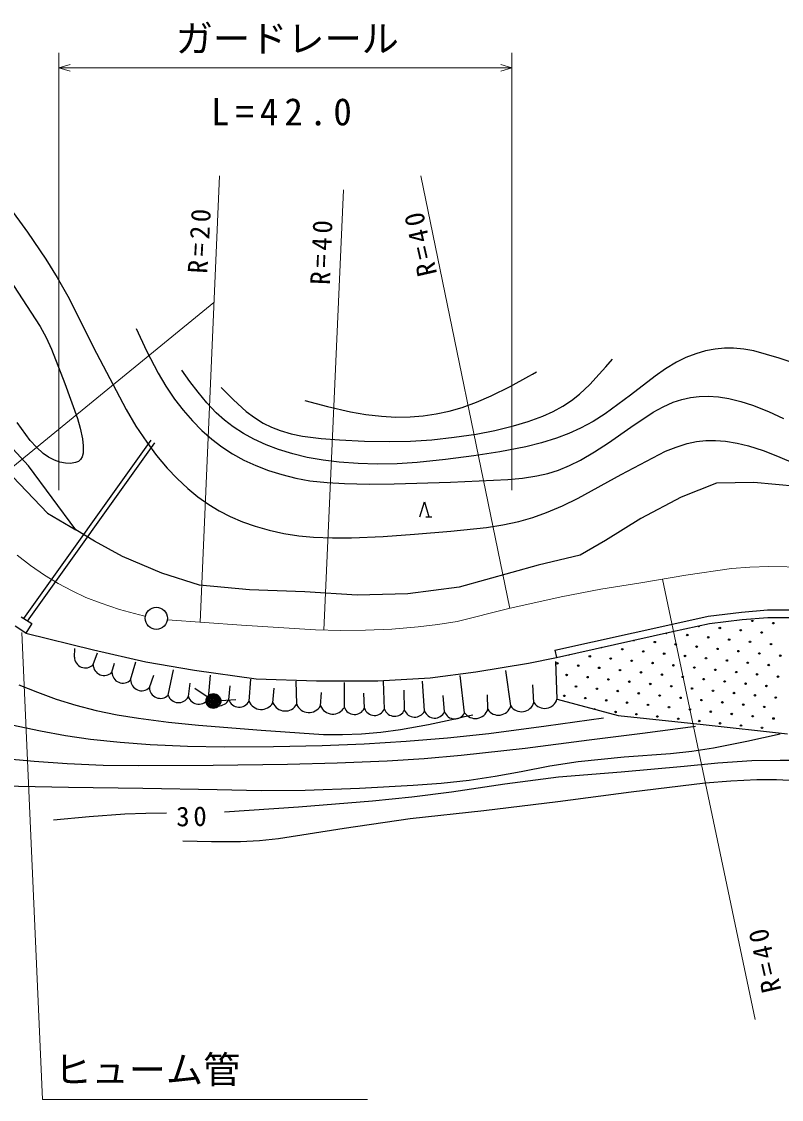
# Model space of a CAD drawing. Units: millimetres, scale not verified. Extents: x 40000 to 680000, y 20000 to 380000.
# Drawn here: x 412428 to 463517, y 259447 to 331867 of the extents above; entities that cross this region are included whole.
import ezdxf
from ezdxf.enums import TextEntityAlignment as Align

# ---------------------------------------------------------------- set-up
doc = ezdxf.new("R2010")
doc.units = ezdxf.units.MM
doc.header["$LTSCALE"] = 1000
doc.linetypes.add('CHAIN', pattern=[18.5, 12, -1.5, 3.5, -1.5])
for name, color, linetype, lineweight in [('M-BGD', 7, 'Continuous', 25), ('M-BMK', 2, 'CHAIN', 13), ('M-BMK-SRVR', 3, 'Continuous', 25), ('M-STR-HTXT', 7, 'Continuous', 13)]:
    doc.layers.add(name, color=color, linetype=linetype, lineweight=lineweight)
doc.styles.add('ＭＳ ゴシック', font='')
doc.styles.get('ＭＳ ゴシック').set_extended_font_data('MS Gothic')

msp = doc.modelspace()

# ---------------------------------------------------------------- linework, layer by layer
at = {"layer": 'M-BGD'}
for p, q in [((411517, 319530), (412819, 317727)), ((412819, 317727), (414070, 315894)), ((414070, 315894), (414829, 314673)), ((411308, 315033), (413685, 311390)), ((414829, 314673), (415541, 313414)), ((415541, 313414), (417469, 309593)), ((413685, 311390), (414091, 310637)), ((420127, 311235), (420839, 309734)), ((414091, 310637), (414441, 309865)), ((414441, 309865), (415335, 307559)), ((417469, 309593), (419451, 305801)), ((420839, 309734), (421608, 308252)), ((457090, 309289), (456457, 308978)), ((457751, 309546), (457090, 309289)), ((458402, 309736), (457751, 309546)), ((459056, 309865), (458402, 309736)), ((459684, 309929), (459056, 309865)), ((460301, 309931), (459684, 309929)), ((460981, 309862), (460301, 309931)), ((461656, 309733), (460981, 309862)), ((463360, 309241), (461656, 309733)), ((465056, 308687), (463360, 309241)), ((451271, 308172), (451712, 308677)), ((451712, 308677), (452147, 309191)), ((455726, 308543), (455021, 308053)), ((456457, 308978), (455726, 308543)), ((421608, 308252), (422133, 307366)), ((423743, 307691), (423196, 308444)), ((445280, 307352), (446538, 308040)), ((446538, 308040), (446789, 308182)), ((446789, 308182), (447049, 308329)), ((450625, 307478), (451271, 308172)), ((455021, 308053), (453370, 306766)), ((415335, 307559), (416182, 305205)), ((422133, 307366), (422715, 306501)), ((424297, 306961), (423743, 307691)), ((425851, 307283), (426674, 306456)), ((443994, 306717), (445280, 307352)), ((449950, 306842), (450625, 307478)), ((422715, 306501), (423292, 305751)), ((424891, 306244), (424297, 306961)), ((426674, 306456), (427534, 305678)), ((431474, 306415), (432995, 306001)), ((443024, 306301), (443994, 306717)), ((448827, 306017), (449402, 306402)), ((449402, 306402), (449950, 306842)), ((453370, 306766), (451673, 305519)), ((456242, 306286), (456812, 306477)), ((456812, 306477), (457405, 306612)), ((457405, 306612), (457994, 306686)), ((457994, 306686), (458594, 306700)), ((458594, 306700), (459282, 306652)), ((459282, 306652), (459975, 306542)), ((459975, 306542), (460778, 306348)), ((460778, 306348), (461581, 306092)), ((419451, 305801), (420123, 304691)), ((423292, 305751), (423923, 305031)), ((425518, 305580), (424891, 306244)), ((427534, 305678), (428085, 305256)), ((432995, 306001), (434533, 305644)), ((434533, 305644), (435573, 305466)), ((440301, 305500), (441179, 305694)), ((441179, 305694), (442043, 305946)), ((442043, 305946), (443024, 306301)), ((447485, 305357), (448172, 305661)), ((448172, 305661), (448827, 306017)), ((453380, 304624), (454899, 305623)), ((454899, 305623), (455559, 305983)), ((455559, 305983), (456242, 306286)), ((461581, 306092), (462642, 305673)), ((462642, 305673), (463659, 305208)), ((412906, 302011), (410089, 305052)), ((413019, 303717), (412130, 304921)), ((416182, 305205), (416372, 304555)), ((423923, 305031), (424556, 304397)), ((426070, 305081), (425518, 305580)), ((426661, 304627), (426070, 305081)), ((428085, 305256), (428665, 304887)), ((435573, 305466), (436634, 305346)), ((436634, 305346), (437589, 305296)), ((437589, 305296), (438553, 305306)), ((438553, 305306), (439431, 305373)), ((439431, 305373), (440301, 305500)), ((445491, 304705), (446497, 305003)), ((446497, 305003), (447485, 305357)), ((450851, 305007), (450003, 304549)), ((451673, 305519), (450851, 305007)), ((416372, 304555), (416516, 303839)), ((420123, 304691), (420852, 303604)), ((424556, 304397), (425229, 303808)), ((427341, 304187), (426661, 304627)), ((428047, 303802), (427341, 304187)), ((428665, 304887), (429226, 304608)), ((429226, 304608), (429815, 304383)), ((429815, 304383), (430553, 304173)), ((430553, 304173), (431325, 304017)), ((442987, 304155), (444243, 304400)), ((444243, 304400), (445491, 304705)), ((449211, 304184), (448386, 303870)), ((450003, 304549), (449211, 304184)), ((451883, 303566), (453380, 304624)), ((412586, 291752), (421143, 303740)), ((412838, 291590), (421387, 303566)), ((413426, 303263), (413019, 303717)), ((416516, 303839), (416569, 303353)), ((420852, 303604), (421512, 302720)), ((425229, 303808), (425901, 303298)), ((428865, 303428), (428047, 303802)), ((431325, 304017), (432561, 303857)), ((432561, 303857), (433811, 303756)), ((433811, 303756), (435489, 303674)), ((435489, 303674), (437162, 303651)), ((437162, 303651), (438585, 303680)), ((438585, 303680), (440012, 303770)), ((440012, 303770), (441504, 303933)), ((441504, 303933), (442987, 304155)), ((447376, 303559), (446342, 303305)), ((448386, 303870), (447376, 303559)), ((450948, 302949), (451883, 303566)), ((456438, 303281), (457176, 303509)), ((457176, 303509), (457800, 303642)), ((457800, 303642), (458442, 303716)), ((458442, 303716), (459091, 303725)), ((459091, 303725), (459756, 303674)), ((459756, 303674), (460531, 303547)), ((460531, 303547), (461305, 303359)), ((413871, 302856), (413426, 303263)), ((414240, 302593), (413871, 302856)), ((416562, 302861), (416506, 302630)), ((416569, 303353), (416562, 302861)), ((421512, 302720), (422228, 301862)), ((425901, 303298), (426615, 302832)), ((426615, 302832), (427379, 302409)), ((429709, 303108), (428865, 303428)), ((430666, 302815), (429709, 303108)), ((431623, 302584), (430666, 302815)), ((444593, 302967), (442828, 302688)), ((446342, 303305), (444593, 302967)), ((450006, 302400), (450948, 302949)), ((452751, 301433), (455720, 302995)), ((455720, 302995), (456438, 303281)), ((461305, 303359), (462285, 303048)), ((462285, 303048), (463251, 302678)), ((416081, 297718), (412906, 302011)), ((414634, 302387), (414240, 302593)), ((415000, 302260), (414634, 302387)), ((415381, 302193), (415000, 302260)), ((415726, 302184), (415381, 302193)), ((416058, 302236), (415726, 302184)), ((416253, 302318), (416058, 302236)), ((416398, 302439), (416253, 302318)), ((416506, 302630), (416398, 302439)), ((427379, 302409), (428172, 302038)), ((428172, 302038), (429036, 301703)), ((432698, 302390), (431623, 302584)), ((433781, 302256), (432698, 302390)), ((435060, 302164), (433781, 302256)), ((436343, 302133), (435060, 302164)), ((437688, 302161), (436343, 302133)), ((439025, 302249), (437688, 302161)), ((440928, 302438), (439025, 302249)), ((442828, 302688), (440928, 302438)), ((448528, 301733), (449272, 302036)), ((449272, 302036), (450006, 302400)), ((463251, 302678), (464451, 302148)), ((411838, 301288), (414177, 298833)), ((422228, 301862), (422891, 301159)), ((429036, 301703), (429921, 301425)), ((429921, 301425), (430860, 301194)), ((446101, 301189), (447077, 301335)), ((447077, 301335), (447808, 301504)), ((447808, 301504), (448528, 301733)), ((449857, 299841), (452751, 301433)), ((422891, 301159), (423604, 300492)), ((430860, 301194), (431820, 301020)), ((431820, 301020), (432976, 300890)), ((432976, 300890), (434142, 300821)), ((434142, 300821), (435808, 300783)), ((435808, 300783), (437479, 300806)), ((437479, 300806), (441272, 300924)), ((441272, 300924), (445116, 301103)), ((445116, 301103), (446101, 301189)), ((459151, 300848), (456781, 299909)), ((461656, 300893), (459151, 300848)), ((464563, 300624), (461656, 300893)), ((423604, 300492), (424288, 299931)), ((424288, 299931), (425014, 299413)), ((448796, 299329), (449857, 299841)), ((456781, 299909), (454053, 298478)), ((425014, 299413), (425715, 298986)), ((439204, 298591), (439509, 299588)), ((439509, 299588), (439814, 298591)), ((447725, 298879), (448796, 299329)), ((414177, 298833), (416081, 297718)), ((425715, 298986), (426453, 298608)), ((426453, 298608), (427273, 298258)), ((439606, 298591), (440006, 298591)), ((445852, 298280), (446798, 298551)), ((446798, 298551), (447725, 298879)), ((454053, 298478), (451683, 297002)), ((417334, 296957), (416081, 297718)), ((427273, 298258), (428126, 297960)), ((428126, 297960), (429087, 297692)), ((429087, 297692), (430064, 297482)), ((441282, 297625), (443698, 297874)), ((443698, 297874), (444780, 298047)), ((444780, 298047), (445852, 298280)), ((419212, 295929), (417334, 296957)), ((430064, 297482), (431060, 297324)), ((431060, 297324), (432062, 297226)), ((432062, 297226), (433341, 297169)), ((433341, 297169), (434618, 297173)), ((434618, 297173), (436732, 297274)), ((436732, 297274), (438852, 297435)), ((438852, 297435), (441282, 297625)), ((451683, 297002), (449983, 296018)), ((421851, 294811), (419212, 295929)), ((449983, 296018), (447166, 295347)), ((424400, 294006), (421851, 294811)), ((447166, 295347), (441844, 293871)), ((427756, 293692), (424400, 294006)), ((431468, 293558), (427756, 293692)), ((435001, 293335), (431468, 293558)), ((438400, 293424), (435001, 293335)), ((441844, 293871), (438400, 293424)), ((412405, 291868), (413113, 291414)), ((456084, 291366), (458594, 291924)), ((458594, 291924), (460836, 292183)), ((460836, 292183), (462585, 292334)), ((462585, 292334), (464625, 292334)), ((412706, 290780), (411998, 291234)), ((413113, 291414), (412706, 290780)), ((448283, 289636), (456084, 291366)), ((456192, 290878), (458677, 291430)), ((458677, 291430), (460886, 291685)), ((460886, 291685), (462607, 291834)), ((462607, 291834), (464603, 291834)), ((412706, 290780), (417263, 289644)), ((448391, 289148), (456192, 290878)), ((415986, 289170), (416013, 289747)), ((417245, 288659), (417525, 289445)), ((417263, 289644), (420778, 288842)), ((446512, 288751), (448391, 289148)), ((448283, 289636), (448391, 289148)), ((418504, 288147), (418680, 288757)), ((419763, 287636), (420110, 288840)), ((420778, 288842), (424052, 288281)), ((422282, 286613), (422639, 288318)), ((424052, 288281), (428206, 287707)), ((442962, 288187), (446512, 288751)), ((445320, 285885), (444990, 288263)), ((448427, 286338), (448344, 288867)), ((421022, 287124), (421319, 287960)), ((425003, 286407), (425141, 287960)), ((427725, 286201), (427835, 287685)), ((428206, 287707), (432257, 287561)), ((430928, 285995), (430887, 287548)), ((432257, 287561), (436385, 287561)), ((436385, 287561), (439893, 287770)), ((436825, 285669), (436770, 287548)), ((439519, 285550), (439382, 287548)), ((439893, 287770), (442962, 288187)), ((442213, 285431), (441911, 287933)), ((412257, 287304), (413490, 286801)), ((413490, 286801), (414754, 286351)), ((423642, 286510), (423766, 287410)), ((424912, 286500), (424080, 287054)), ((426364, 286304), (426460, 287245)), ((429326, 286098), (429402, 287080)), ((434131, 285788), (434131, 287465)), ((438172, 285610), (438145, 286943)), ((446873, 286111), (446805, 287300)), ((414754, 286351), (416085, 285942)), ((425827, 286256), (426824, 286322)), ((432529, 285891), (432591, 286778)), ((435478, 285729), (435450, 286751)), ((440866, 285490), (440784, 286586)), ((443767, 285658), (443753, 286641)), ((448427, 286338), (452545, 285252)), ((416085, 285942), (417441, 285588)), ((417441, 285588), (418860, 285293)), ((413698, 284188), (410731, 284821)), ((418860, 285293), (420288, 285058)), ((420288, 285058), (422298, 284802)), ((422298, 284802), (424329, 284604)), ((437901, 284305), (439783, 284644)), ((439783, 284644), (441660, 285043)), ((441660, 285043), (442210, 285166)), ((442210, 285166), (442760, 285290)), ((451554, 285073), (447705, 284516)), ((452545, 285252), (458250, 284635)), ((458250, 284635), (463921, 284014)), ((415376, 283873), (413698, 284188)), ((424329, 284604), (428528, 284258)), ((428528, 284258), (432735, 283971)), ((432735, 283971), (434010, 283958)), ((434010, 283958), (435281, 284006)), ((435281, 284006), (436588, 284125)), ((436588, 284125), (437901, 284305)), ((443847, 284019), (441064, 283724)), ((447705, 284516), (443847, 284019)), ((450597, 283601), (454165, 284063)), ((454165, 284063), (457742, 284530)), ((463428, 283987), (461191, 283488)), ((417054, 283620), (415376, 283873)), ((419064, 283418), (417054, 283620)), ((421070, 283277), (419064, 283418)), ((423578, 283171), (421070, 283277)), ((426079, 283125), (423578, 283171)), ((432650, 283204), (429372, 283135)), ((435465, 283316), (432650, 283204)), ((438276, 283488), (435465, 283316)), ((441064, 283724), (438276, 283488)), ((446292, 283055), (450597, 283601)), ((461191, 283488), (458937, 283048)), ((429372, 283135), (426079, 283125)), ((439493, 282349), (441981, 282568)), ((441981, 282568), (446292, 283055)), ((456050, 282664), (452950, 282433)), ((457497, 282826), (456050, 282664)), ((458937, 283048), (457497, 282826)), ((411029, 282385), (413266, 282167)), ((413266, 282167), (415506, 282008)), ((415506, 282008), (417910, 281912)), ((417910, 281912), (420317, 281875)), ((420317, 281875), (425308, 281910)), ((425308, 281910), (430310, 281980)), ((430310, 281980), (433658, 282055)), ((433658, 282055), (437012, 282190)), ((437012, 282190), (439493, 282349)), ((447935, 281833), (446010, 281464)), ((449858, 282141), (447935, 281833)), ((452950, 282433), (449858, 282141)), ((452744, 281454), (456966, 281836)), ((456966, 281836), (459235, 282054)), ((459235, 282054), (461518, 282213)), ((461518, 282213), (463431, 282253)), ((463431, 282253), (465349, 282232)), ((444271, 281135), (442514, 280865)), ((446010, 281464), (444271, 281135)), ((444923, 280653), (448518, 281132)), ((448518, 281132), (452744, 281454)), ((415593, 280404), (411106, 280499)), ((420592, 280337), (415593, 280404)), ((425580, 280242), (420592, 280337)), ((435138, 280331), (431505, 280193)), ((438762, 280529), (435138, 280331)), ((440647, 280667), (438762, 280529)), ((442514, 280865), (440647, 280667)), ((441334, 280114), (444923, 280653)), ((453422, 280119), (458389, 280715)), ((458389, 280715), (460124, 280857)), ((460124, 280857), (461863, 280939)), ((461863, 280939), (463177, 280934)), ((463177, 280934), (464487, 280868)), ((428548, 280188), (425580, 280242)), ((431505, 280193), (428548, 280188)), ((436025, 279499), (438678, 279776)), ((438678, 279776), (441334, 280114)), ((448474, 279467), (453422, 280119)), ((426080, 278776), (431047, 279111)), ((431047, 279111), (436025, 279499)), ((438560, 278320), (443516, 278864)), ((443516, 278864), (448474, 279467)), ((414578, 278234), (416978, 278468)), ((416978, 278468), (419380, 278642)), ((419380, 278642), (420777, 278692)), ((420777, 278692), (422183, 278696)), ((434126, 277674), (438560, 278320)), ((429703, 276969), (434126, 277674)), ((423261, 276822), (425203, 276769)), ((425203, 276769), (427150, 276775)), ((427150, 276775), (428424, 276842)), ((428424, 276842), (429703, 276969))]:
    msp.add_line(p, q, dxfattribs=at)
for centre, radius in [((459373, 291123), 49.8), ((461558, 291598), 49.8), ((462964, 291446), 49.8), ((457188, 290648), 49.8), ((458594, 290496), 49.8), ((460779, 290971), 49.8), ((462185, 290819), 49.8), ((452818, 289698), 49.8), ((455003, 290173), 49.8), ((456409, 290021), 49.8), ((457815, 289869), 49.8), ((459221, 289717), 49.8), ((460000, 290344), 49.8), ((461406, 290192), 49.8), ((462812, 290040), 49.8), ((450633, 289223), 49.8), ((452039, 289071), 49.8), ((453445, 288919), 49.8), ((454224, 289546), 49.8), ((455630, 289394), 49.8), ((457036, 289242), 49.8), ((458442, 289090), 49.8), ((459848, 288938), 49.8), ((460627, 289565), 49.8), ((462033, 289413), 49.8), ((463439, 289261), 49.8), ((448448, 288748), 49.8), ((449854, 288596), 49.8), ((451260, 288444), 49.8), ((452666, 288292), 49.8), ((454851, 288767), 49.8), ((456257, 288615), 49.8), ((457663, 288463), 49.8), ((459069, 288311), 49.8), ((461254, 288786), 49.8), ((462660, 288634), 49.8), ((449075, 287969), 49.8), ((450481, 287817), 49.8), ((451887, 287665), 49.8), ((453293, 287513), 49.8), ((454072, 288140), 49.8), ((455478, 287988), 49.8), ((456884, 287836), 49.8), ((458290, 287684), 49.8), ((459696, 287532), 49.8), ((460475, 288159), 49.8), ((461881, 288007), 49.8), ((463287, 287855), 49.8), ((449702, 287190), 49.8), ((451108, 287038), 49.8), ((452514, 286886), 49.8), ((453920, 286734), 49.8), ((454699, 287361), 49.8), ((456105, 287209), 49.8), ((457511, 287057), 49.8), ((458917, 286905), 49.8), ((460323, 286753), 49.8), ((461102, 287380), 49.8), ((462508, 287228), 49.8), ((425328, 286222), 498), ((425328, 286222), 440), ((425328, 286222), 382), ((425328, 286222), 322), ((425328, 286222), 265), ((425328, 286222), 195), ((425328, 286222), 135), ((425328, 286222), 77.5), ((425328, 286222), 15), ((448923, 286563), 49.8), ((450329, 286411), 49.8), ((451735, 286259), 49.8), ((453141, 286107), 49.8), ((455326, 286582), 49.8), ((456732, 286430), 49.8), ((458138, 286278), 49.8), ((459544, 286126), 49.8), ((461729, 286601), 49.8), ((463135, 286449), 49.8), ((452362, 285480), 49.8), ((453768, 285328), 49.8), ((454547, 285955), 49.8), ((455953, 285803), 49.8), ((457359, 285651), 49.8), ((458765, 285499), 49.8), ((460171, 285347), 49.8), ((460950, 285974), 49.8), ((462356, 285822), 49.8), ((455174, 285176), 49.8), ((456580, 285024), 49.8), ((457986, 284872), 49.8), ((459392, 284720), 49.8), ((460798, 284568), 49.8), ((461577, 285195), 49.8), ((462983, 285043), 49.8), ((462204, 284416), 49.8)]:
    msp.add_circle(centre, radius, dxfattribs=at)
for centre, radius, start, end in [((457967, 291275), 49.8, 195.66083, 9.39923), ((455782, 290800), 49.8, 207.5658, 357.44327), ((451412, 289850), 49.8, 232.13324, 332.87585), ((453597, 290325), 49.8, 219.17322, 345.83585), ((416722, 289177), 736, 180.51709, 315.2774), ((449227, 289375), 49.8, 248.27478, 316.73428), ((417981, 288665), 736, 180.51709, 315.2774), ((419240, 288154), 736, 180.51709, 315.2774), ((420499, 287642), 736, 180.51709, 315.2774), ((421759, 287131), 736, 180.51709, 315.2774), ((422984, 286845), 739, 198.28754, 333.04782), ((424344, 286742), 739, 198.28754, 333.04782), ((425705, 286639), 739, 198.28754, 333.04782), ((427066, 286536), 739, 198.28754, 333.04782), ((428551, 286542), 894, 202.45789, 330.17514), ((430152, 286439), 894, 202.45789, 330.17514), ((446044, 286360), 866, 213.31067, 343.30429), ((447597, 286587), 866, 213.31067, 343.30429), ((431754, 286336), 894, 202.45789, 330.17514), ((433355, 286233), 894, 202.45789, 330.17514), ((434817, 286039), 730, 200.08801, 334.8483), ((436164, 285980), 730, 200.08801, 334.8483), ((437511, 285920), 730, 200.08801, 334.8483), ((438858, 285860), 730, 200.08801, 334.8483), ((440205, 285801), 730, 200.08801, 334.8483), ((441552, 285741), 730, 200.08801, 334.8483), ((442937, 285907), 866, 213.31067, 343.30429), ((444491, 286133), 866, 213.31067, 343.30429), ((450956, 285632), 49.8, 34.5195, 115.93463)]:
    msp.add_arc(centre, radius, start, end, dxfattribs=at)
at = {"layer": 'M-BMK'}
for p, q in [((412130, 296018), (413033, 295323)), ((413033, 295323), (413972, 294675)), ((457096, 294666), (460147, 295112)), ((460147, 295112), (461400, 295208)), ((461400, 295208), (462658, 295244)), ((462658, 295244), (465201, 295218)), ((413972, 294675), (414887, 294116)), ((414887, 294116), (415831, 293610)), ((451378, 293721), (454059, 294161)), ((454059, 294161), (457096, 294666)), ((415831, 293610), (416757, 293180)), ((448705, 293222), (451378, 293721)), ((416757, 293180), (417714, 292802)), ((417714, 292802), (419025, 292376)), ((445197, 292421), (448705, 293222)), ((419025, 292376), (420366, 292005)), ((420366, 292005), (420559, 291954)), ((420559, 291954), (420753, 291903)), ((441706, 291564), (445197, 292421)), ((422236, 291680), (427208, 291310)), ((427208, 291310), (432192, 290991)), ((437327, 291050), (439104, 291192)), ((439104, 291192), (440405, 291347)), ((440405, 291347), (441706, 291564)), ((432192, 290991), (433870, 290950)), ((433870, 290950), (435559, 290969)), ((435559, 290969), (437327, 291050))]:
    msp.add_line(p, q, dxfattribs=at)
at = {"layer": 'M-BMK-SRVR'}
msp.add_circle((421491, 291773), 746, dxfattribs=at)
at = {"layer": 'M-STR-HTXT'}
for p, q in [((414938, 300382), (414938, 329757)), ((445400, 329757), (445400, 300382)), ((414938, 328757), (415688, 328971)), ((444650, 328973), (445400, 328757)), ((415688, 328542), (414938, 328757)), ((414938, 328757), (445400, 328757)), ((445400, 328757), (444650, 328543)), ((424427, 291514), (425732, 321494)), ((445265, 292439), (439283, 321494)), ((434071, 320568), (432751, 290970)), ((408649, 299348), (425362, 312999)), ((455519, 294397), (461738, 264827)), ((412452, 290826), (413839, 259447)), ((413839, 259447), (435683, 259447))]:
    msp.add_line(p, q, dxfattribs=at)

# ---------------------------------------------------------------- texts
at = {"layer": 'M-BGD', "insert": (422839, 277772), "char_height": 1320, "attachment_point": 7, "rotation": 0.9, "style": 'ＭＳ ゴシック'}
msp.add_mtext('\\T1.28;30', dxfattribs=at)
at = {"layer": 'M-STR-HTXT', "style": 'ＭＳ ゴシック'}
for s, p in [('ガードレール', (422794, 329257)), ('ヒューム管', (414635, 259988))]:
    msp.add_text(s, height=1833, dxfattribs=at).set_placement(p, align=Align.BOTTOM_LEFT)
at = {"layer": 'M-STR-HTXT', "insert": (425159, 324863), "char_height": 1833, "attachment_point": 7, "style": 'ＭＳ ゴシック'}
msp.add_mtext('\\T1.32;L=42.0', dxfattribs=at)
at = {"layer": 'M-STR-HTXT', "char_height": 1320, "attachment_point": 7, "style": 'ＭＳ ゴシック'}
for s, insert, rotation in [('\\T1.28;R=20', (424936, 314908), 86.8), ('\\T1.28;R=40', (440394, 314929), 102.9), ('\\T1.28;R=40', (433176, 314155), 87.7), ('\\T1.28;R=40', (463541, 266796), 102.9)]:
    msp.add_mtext(s, dxfattribs=dict(at, insert=insert, rotation=rotation))

doc.saveas('drawing.dxf')
